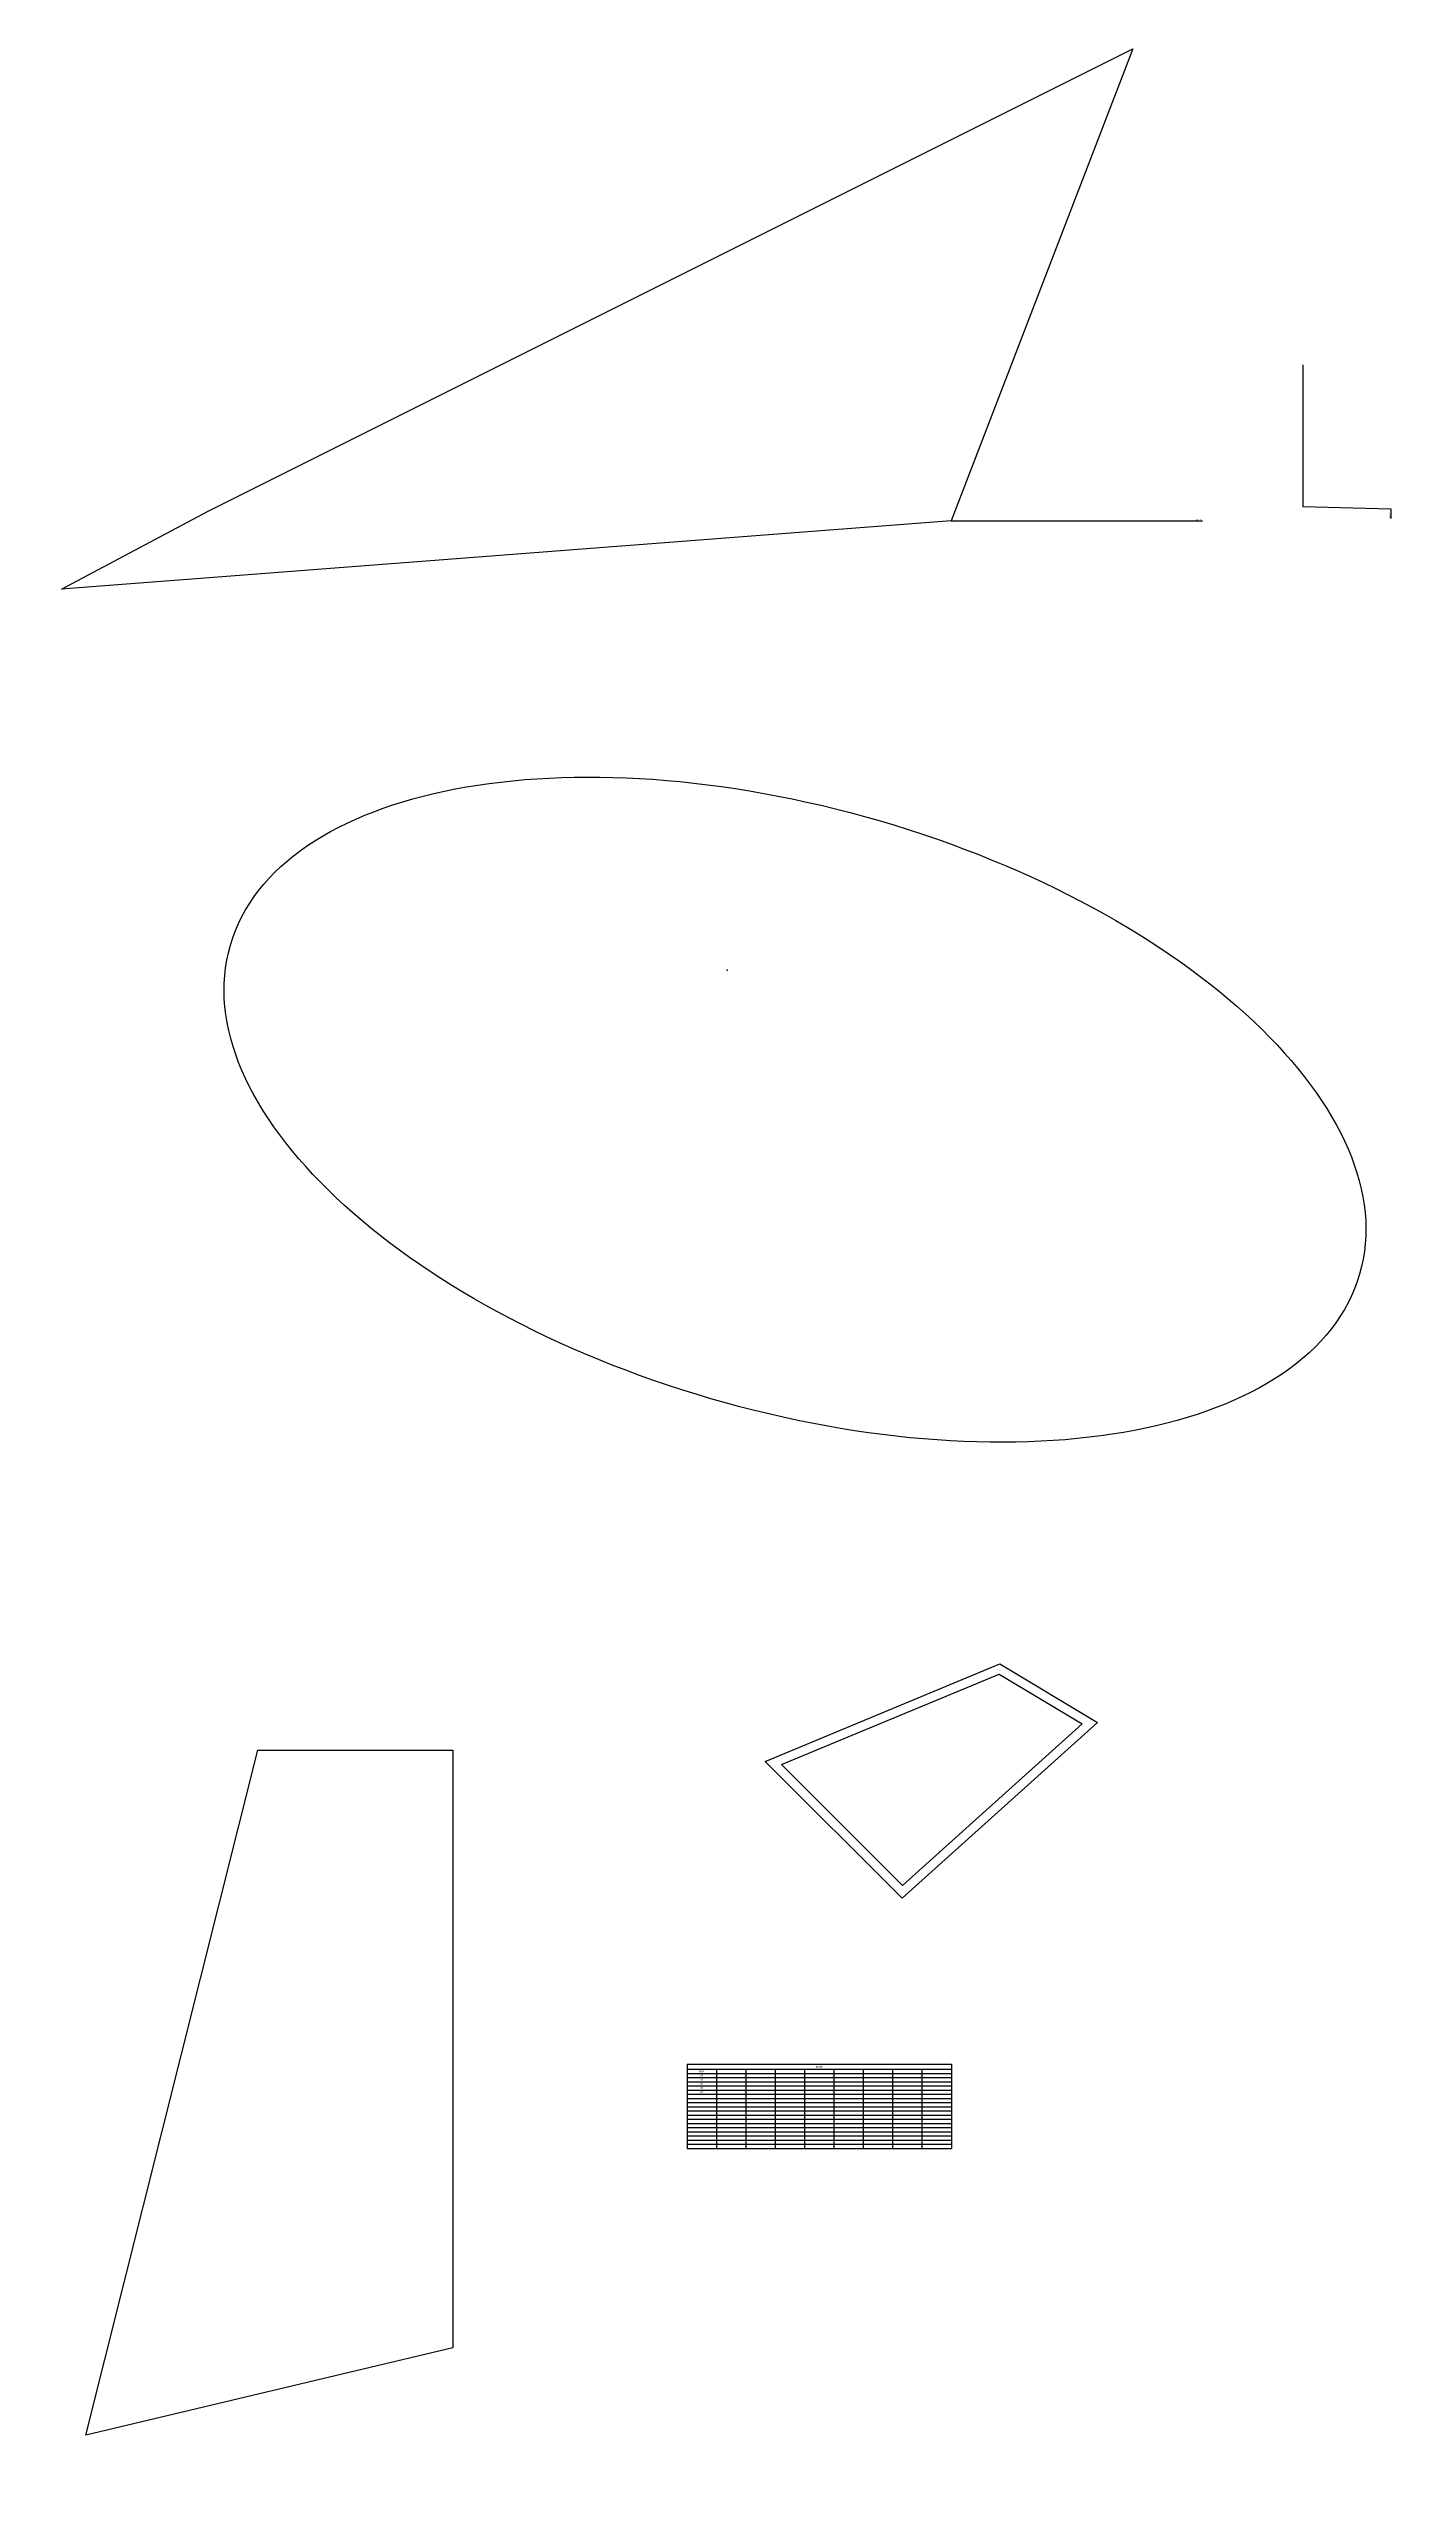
# Model space of a CAD drawing. Header units: millimetres. Extents: x -2750778 to 731427, y -1983468 to 1712338.
# Drawn here: x 1919 to 4854, y -84 to 5199 of the extents above; entities that cross this region are included whole.
import ezdxf

# ---------------------------------------------------------------- set-up
doc = ezdxf.new("R2010")
doc.units = ezdxf.units.MM
doc.set_wipeout_variables(frame=1)
doc.layers.add('Tavolo 2', color=2, linetype='Continuous')
doc.layers.add('Tavolo 3', color=4, linetype='Continuous')
doc.dimstyles.new('ISO-25', dxfattribs={"dimtxt": 2.5, "dimasz": 2.5, "dimexe": 1.25, "dimexo": 0.625, "dimtad": 1, "dimtxsty": 'Standard', "dimcen": 2.5, "dimadec": 0, "dimazin": 0, "dimtfac": 1, "dimtmove": 0, "dimatfit": 3, "dimfxl": 0, "dimarcsym": 0})

# ---------------------------------------------------------------- blocks, each defined once
blk = doc.blocks.new('*D6')
at = {"layer": 'Defpoints', "color": 0, "transparency": 16777216}
for p in [(3869.5, 4177.6), (4398, 4177.6), (0, 0)]:
    blk.add_point(p, dxfattribs=at)
at = {"layer": 'Tavolo 3', "color": 0, "lineweight": -2, "transparency": 16777216}
blk.add_line((3870.2, 4177.6), (4413.2, 4177.6), dxfattribs=at)
at = {"layer": 'Tavolo 3', "color": 0, "transparency": 16777216, "insert": (4405.9, 4179.7), "char_height": 2.5, "attachment_point": 5}
blk.add_mtext('4177,65', dxfattribs=at)
blk = doc.blocks.new('*D7')
at = {"layer": 'Defpoints', "color": 0, "transparency": 16777216}
for p in [(4630.5, 4515.7), (4820.8, 4198.8), (0, 0)]:
    blk.add_point(p, dxfattribs=at)
at = {"layer": 'Tavolo 3', "color": 0, "lineweight": -2, "transparency": 16777216}
for p, q in [((4630.5, 4515.1), (4630.5, 4208.8)), ((4630.5, 4208.8), (4820.8, 4203.8)), ((4820.8, 4203.8), (4820.8, 4183.2))]:
    blk.add_line(p, q, dxfattribs=at)
at = {"layer": 'Tavolo 3', "color": 0, "transparency": 16777216, "insert": (4818.7, 4190.7), "char_height": 2.5, "attachment_point": 5, "rotation": 90}
blk.add_mtext('4630,52', dxfattribs=at)
blk = doc.blocks.new('*T14')
at = {"layer": 'Tavolo 3', "color": 0, "linetype": 'ByBlock', "lineweight": -2, "transparency": 16777216}
for p, q in [((0, 0), (571.5, 0)), ((0, 0), (0, -182)), ((571.5, 0), (571.5, -182)), ((0, -11), (571.5, -11)), ((0, -20), (571.5, -20)), ((0, -29), (571.5, -29)), ((0, -38), (571.5, -38)), ((0, -47), (571.5, -47)), ((63.5, -11), (63.5, -182)), ((127, -11), (127, -182)), ((190.5, -11), (190.5, -182)), ((254, -11), (254, -182)), ((317.5, -11), (317.5, -182)), ((381, -11), (381, -182)), ((444.5, -11), (444.5, -182)), ((508, -11), (508, -182)), ((0, -56), (571.5, -56)), ((0, -65), (571.5, -65)), ((0, -74), (571.5, -74)), ((0, -83), (571.5, -83)), ((0, -92), (571.5, -92)), ((0, -101), (571.5, -101)), ((0, -110), (571.5, -110)), ((0, -119), (571.5, -119)), ((0, -128), (571.5, -128)), ((0, -137), (571.5, -137)), ((0, -146), (571.5, -146)), ((0, -155), (571.5, -155)), ((0, -164), (571.5, -164)), ((0, -173), (571.5, -173)), ((0, -182), (571.5, -182))]:
    blk.add_line(p, q, dxfattribs=at)
at = {"layer": 'Tavolo 3', "color": 0, "transparency": 16777216}
for s, insert, char_height, width, attachment_point in [('test', (31.75, -15.5), 4.5, 60.5, 5), ('xx', (31.75, -21.5), 4.5, 60.5, 2), ('xx', (31.75, -30.5), 4.5, 60.5, 2), ('xx', (31.75, -39.5), 4.5, 60.5, 2), ('xx', (31.75, -48.5), 4.5, 60.5, 2), ('test', (285.75, -5.5), 6, 568.5, 5), ('xx', (31.75, -57.5), 4.5, 60.5, 2)]:
    blk.add_mtext(s, dxfattribs=dict(at, insert=insert, char_height=char_height, width=width, attachment_point=attachment_point))

msp = doc.modelspace()

# ---------------------------------------------------------------- linework, layer by layer
at = {"layer": 'Tavolo 2'}
msp.add_lwpolyline([(2370.861, 1518.86), (2792.304, 1518.86), (2792.304, 225.814), (1998.999, 37.555)], close=True, dxfattribs=at)
at = {"layer": 'Tavolo 3'}
for p, q in [((3467.903, 1494.545), (3975.226, 1705.813)), ((3975.226, 1705.813), (4186.611, 1579.052)), ((3503.175, 1487.568), (3973.597, 1683.469)), ((3973.597, 1683.469), (4153.112, 1575.82)), ((4186.611, 1579.052), (3763.841, 1198.769)), ((4153.112, 1575.82), (3764.566, 1226.321)), ((3763.841, 1198.769), (3467.903, 1494.545)), ((3764.566, 1226.321), (3503.175, 1487.568))]:
    msp.add_line(p, q, dxfattribs=at)
msp.add_polyline3d([(1945.932, 4029.762, 0), (2263.009, 4198.777, 0), (4263.009, 5198.777, 5), (3869.534, 4177.65, 0)], close=True, dxfattribs=at)
msp.add_ellipse((3532.167, 2904.261), major_axis=(-1220.866, 355.802), ratio=0.51203283, dxfattribs=at)
msp.add_point((3385.392, 3206.071), dxfattribs=at)

# ---------------------------------------------------------------- block references
msp.add_blockref('*T14', (3298.795, 839.613))

# ---------------------------------------------------------------- next in the draw order: wipeouts: each hides what was drawn before it
msp.add_wipeout([(4248.107, 358.603), (4546.106, 131.364), (4114.791, -377.964), (3565.846, 147.036), (3573.688, -550.353), (3409.004, -221.248), (3424.688, -542.517), (3188.158, -542.691), (3172.474, -707.244), (2937.211, -762.094), (2788.212, -699.408), (3611.63, 350.593)]).dxf.layer = 'Tavolo 3'

# ---------------------------------------------------------------- next in the draw order: dimensions: what is measured, and where the dimension line sits
for feature_location, offset, dtype, picture, middle in [((4630.519, 4515.679), (190.246, -316.902), 1, '*D7', (4818.682, 4190.652)), ((3869.534, 4177.65), (528.462, 0), 0, '*D6', (4405.913, 4179.733))]:
    dim = msp.add_ordinate_dim(feature_location=feature_location, offset=offset, dtype=dtype, origin=(0, 0), dimstyle='ISO-25', dxfattribs=at)
    dim.commit()
    dim.dimension.update_dxf_attribs({"geometry": picture, "text_midpoint": middle})

doc.saveas('drawing.dxf')
